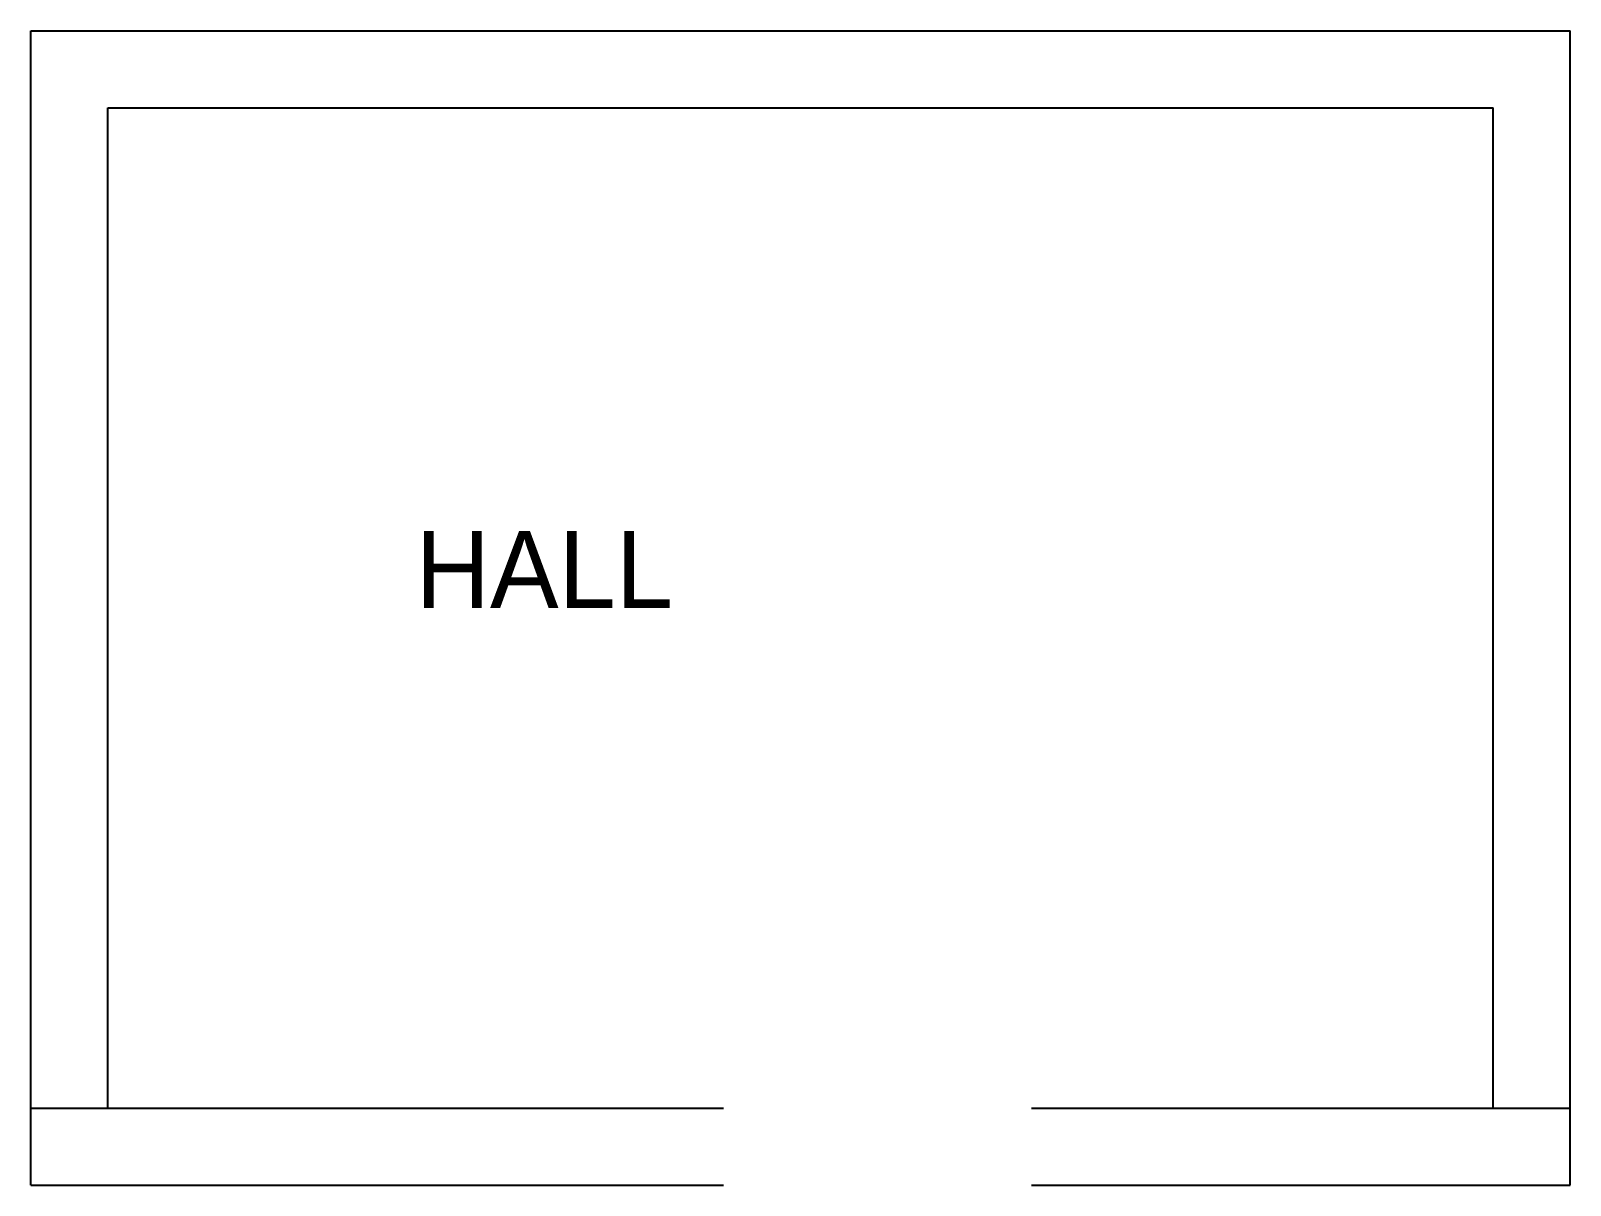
# Model space of a CAD drawing. Header units: millimetres. Extents: x 0 to 4000, y 0 to 3000.
import ezdxf

# ---------------------------------------------------------------- set-up
doc = ezdxf.new("R2010")
doc.units = ezdxf.units.MM
doc.layers.add('TEXT', color=7, linetype='Continuous')
doc.layers.add('WALL', color=7, linetype='Continuous')

msp = doc.modelspace()

# ---------------------------------------------------------------- linework, layer by layer
at = {"layer": 'WALL'}
for p, q in [((0, 3000), (4000, 3000)), ((0, 0), (0, 3000)), ((4000, 0), (4000, 3000)), ((200, 2800), (3800, 2800)), ((200, 200), (200, 2800)), ((3800, 200), (3800, 2800)), ((0, 200), (1800, 200)), ((2600, 200), (4000, 200)), ((0, 0), (1800, 0)), ((2600, 0), (4000, 0))]:
    msp.add_line(p, q, dxfattribs=at)

# ---------------------------------------------------------------- texts
at = {"layer": 'TEXT'}
msp.add_text('HALL', height=200, dxfattribs=at).set_placement((1000, 1500))

doc.saveas('drawing.dxf')
